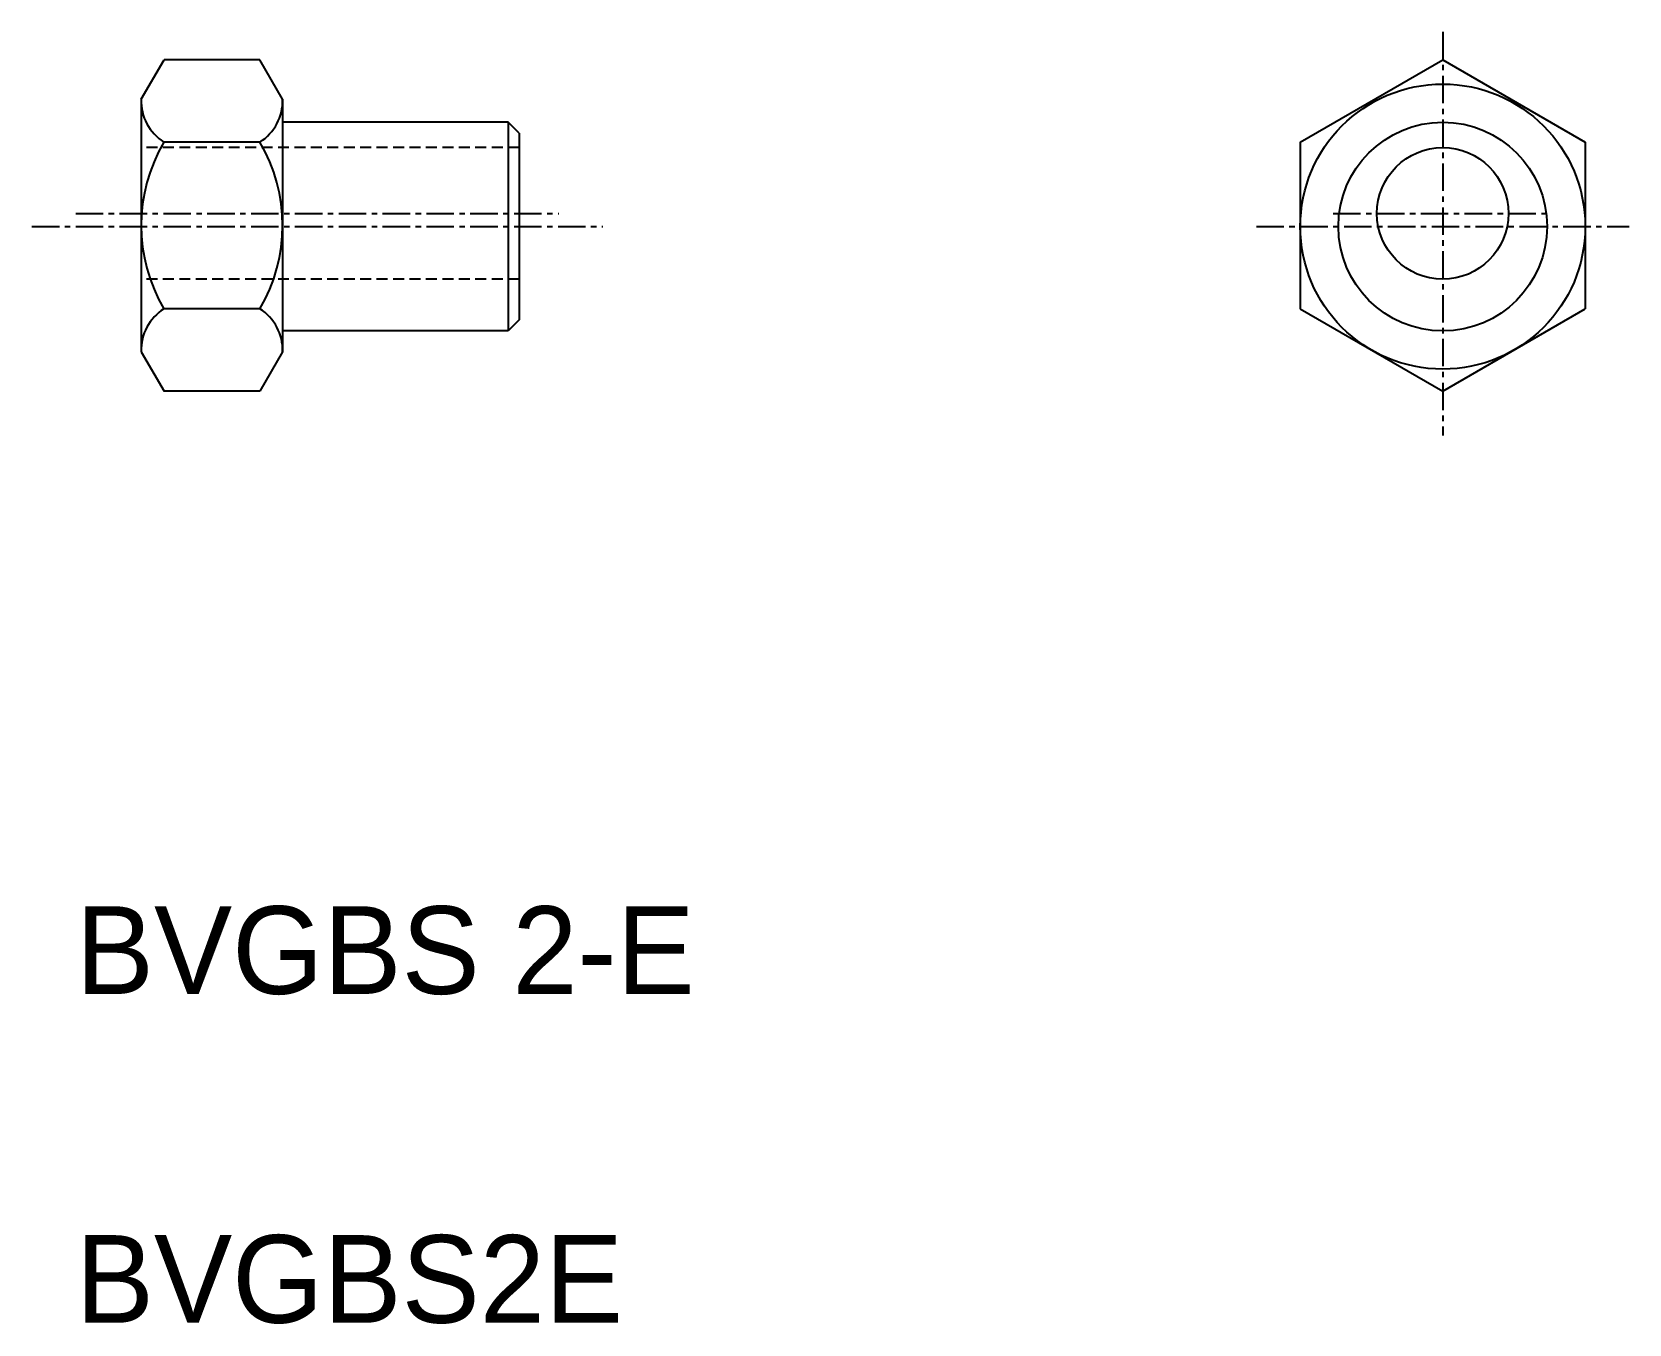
# Model space of a CAD drawing. Extents: x 8 to 80.9, y 9.9 to 68.9.
import ezdxf

# ---------------------------------------------------------------- set-up
doc = ezdxf.new("R2010")
doc.units = 0
doc.linetypes.add('CENTER', pattern=[2, 1.25, -0.25, 0.25, -0.25])
doc.linetypes.add('DASHED', pattern=[0.75, 0.5, -0.25])
doc.layers.get('0').update_dxf_attribs({"linetype": 'CONTINUOUS'})
doc.layers.add('CENTER', color=1, linetype='CENTER')

msp = doc.modelspace()

# ---------------------------------------------------------------- linework, layer by layer
at = {"color": 7, "linetype": 'CONTINUOUS'}
for p, q in [((12.986, 65.805), (14.025, 67.605)), ((18.396, 67.605), (14.025, 67.605)), ((19.436, 65.805), (18.396, 67.605)), ((65.864, 63.853), (72.364, 67.605)), ((72.364, 67.605), (78.864, 63.853)), ((12.986, 65.805), (12.986, 54.294)), ((19.436, 65.805), (19.436, 54.294)), ((29.726, 64.76), (19.436, 64.76)), ((30.226, 64.26), (29.726, 64.76)), ((29.726, 64.76), (29.726, 55.24)), ((30.226, 64.26), (30.226, 55.74)), ((18.396, 63.853), (14.025, 63.853)), ((65.864, 63.853), (65.864, 56.247)), ((78.864, 63.853), (78.864, 56.247)), ((15.51, 60.6), (15.51, 60.6)), ((21.021, 60.6), (21.021, 60.6)), ((18.396, 56.247), (14.025, 56.247)), ((65.864, 56.247), (72.364, 52.494)), ((72.364, 52.494), (78.864, 56.247)), ((30.226, 55.74), (29.726, 55.24)), ((29.726, 55.24), (19.436, 55.24)), ((12.986, 54.294), (14.025, 52.494)), ((19.436, 54.294), (18.396, 52.494)), ((18.396, 52.494), (14.025, 52.494))]:
    msp.add_line(p, q, dxfattribs=at)
at = {"color": 3, "linetype": 'DASHED'}
for p, q in [((30.226, 63.6), (12.986, 63.6)), ((30.226, 57.6), (12.986, 57.6))]:
    msp.add_line(p, q, dxfattribs=at)
at = {"color": 7, "linetype": 'CONTINUOUS'}
for centre, radius in [((72.364, 60), 6.5), ((72.364, 60), 4.76), ((72.364, 60.6), 3)]:
    msp.add_circle(centre, radius, dxfattribs=at)
for centre, radius, start, end in [((15.196, 65.729), 2.212, 178.02106, 238.02106), ((17.225, 65.729), 2.212, 301.97894, 1.97894), ((20.461, 60.05), 7.476, 149.42528, 210.57472), ((11.96, 60.05), 7.476, 329.42528, 30.57472), ((15.196, 54.371), 2.212, 121.97894, 181.97894), ((17.225, 54.371), 2.212, 358.02106, 58.02106)]:
    msp.add_arc(centre, radius, start, end, dxfattribs=at)
at = {"layer": 'CENTER', "color": 1, "linetype": 'CENTER'}
for p, q in [((72.364, 68.877), (72.364, 50.464)), ((10, 60.6), (32.041, 60.6)), ((67.364, 60.6), (77.364, 60.6)), ((8, 60), (34.041, 60)), ((63.864, 60), (80.864, 60))]:
    msp.add_line(p, q, dxfattribs=at)

# ---------------------------------------------------------------- texts
at = {"color": 7, "linetype": 'CONTINUOUS'}
for s, p in [('BVGBS 2-E', (10, 25)), ('BVGBS2E', (10, 10))]:
    msp.add_text(s, height=4, dxfattribs=at).set_placement(p)

doc.saveas('drawing.dxf')
